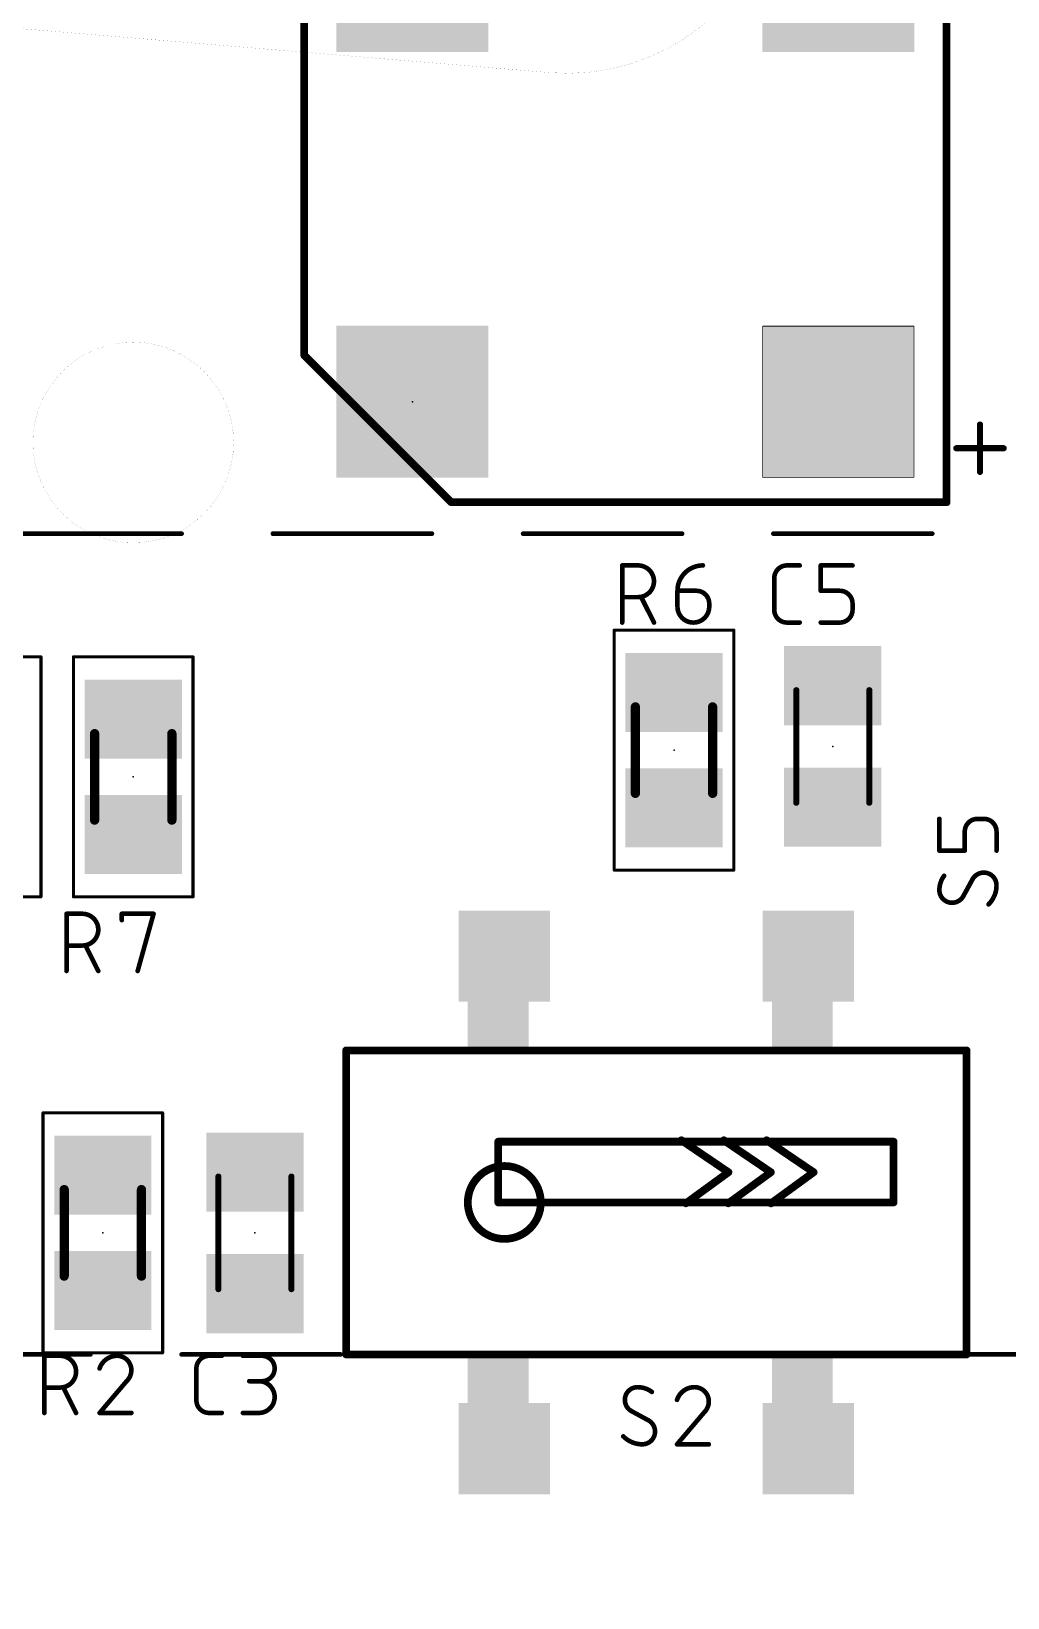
# Model space of a CAD drawing. Extents: x 19 to 519, y 6 to 365.
# Drawn here: x 99.82 to 115.87, y 180 to 205.76 of the extents above; entities that cross this region are included whole.
import ezdxf

# ---------------------------------------------------------------- set-up
doc = ezdxf.new("R2010")
doc.units = 0
for name, color, linetype in [('1', 12, 'CONTINUOUS'), ('120', 30, 'CONTINUOUS'), ('20', 31, 'CONTINUOUS'), ('21', 7, 'CONTINUOUS'), ('23', 53, 'CONTINUOUS'), ('25', 7, 'CONTINUOUS'), ('39', 12, 'CONTINUOUS'), ('44', 7, 'CONTINUOUS'), ('47', 7, 'CONTINUOUS'), ('51', 7, 'CONTINUOUS')]:
    doc.layers.add(name, color=color, linetype=linetype)

# ---------------------------------------------------------------- blocks, each defined once
blk = doc.blocks.new('RECT')
blk.add_solid([(-0.5, -0.5), (0.5, -0.5), (-0.5, 0.5), (0.5, 0.5)])
blk = doc.blocks.new('RECT400000X400000R1')
at = {"const_width": 0.0125}
blk.add_lwpolyline([(1.2438, -1.2375), (1.2438, 1.2375, 0.4142), (1.2375, 1.2438), (-1.2375, 1.2438, 0.4142), (-1.2438, 1.2375), (-1.2438, -1.2375, 0.4142), (-1.2375, -1.2438), (1.2375, -1.2438, 0.4142)], format="xyb", close=True, dxfattribs=at)
blk.add_solid([(-1.2406, -1.2406), (1.2406, -1.2406), (-1.2406, 1.2406), (1.2406, 1.2406)])

msp = doc.modelspace()

# ---------------------------------------------------------------- linework, layer by layer
at = {"layer": '120'}
for points, const_width in [([(108.3491, 205.0836, 0.3401), (111.9358, 207.396)], 0.001), ([(108.3492, 205.0838, 1), (108.3491, 205.0833)], 0.0005), ([(108.3491, 205.0833, 1), (108.3492, 205.0838)], 0.0005)]:
    msp.add_lwpolyline(points, format="xyb", dxfattribs=dict(at, const_width=const_width))
at = {"layer": '120', "const_width": 0.001}
msp.add_lwpolyline([(91.025, 206.5239), (108.3491, 205.0836)], dxfattribs=at)
at = {"layer": '20', "const_width": 0.001}
for points in [[(101.5, 197.35, 1), (101.5, 200.65, 1), (101.5, 197.35)], [(107.6, 185.9, 1), (107.6, 187.1, 1), (107.6, 185.9)]]:
    msp.add_lwpolyline(points, format="xyb", dxfattribs=at)
msp.add_lwpolyline([(84, 180), (122, 180)], dxfattribs=at)
at = {"layer": '21'}
for points, const_width in [([(104.312, 208.306), (104.312, 200.432)], 0.127), ([(114.871, 208.324), (114.871, 198.016)], 0.127), ([(104.312, 200.432), (104.439, 200.305)], 0.127), ([(104.439, 200.305), (106.725, 198.019)], 0.127), ([(115.4203, 198.5157), (115.4203, 199.2946)], 0.1016), ([(115.0308, 198.9052), (115.8097, 198.9052)], 0.1016), ([(106.725, 198.019), (114.853, 198.019)], 0.127), ([(105, 189), (115.2, 189)], 0.127), ([(105, 184), (105, 189)], 0.127), ([(115.2, 189), (115.2, 184)], 0.127), ([(114, 187.5), (107.5, 187.5)], 0.127), ([(107.5, 187.5), (107.5, 186.5)], 0.127), ([(110.5114, 187.5227), (111.2857, 186.9968)], 0.127), ([(111.2085, 187.5227), (111.9829, 186.9968)], 0.127), ([(111.9114, 187.5227), (112.6857, 186.9968)], 0.127), ([(114, 186.5), (114, 187.5)], 0.127), ([(111.2857, 186.9968), (110.5844, 186.4854)], 0.127), ([(111.9829, 186.9968), (111.2816, 186.4854)], 0.127), ([(112.6857, 186.9968), (111.9844, 186.4854)], 0.127), ([(107.5, 186.5), (114, 186.5)], 0.127), ([(115.2, 184), (105, 184)], 0.127)]:
    msp.add_lwpolyline(points, dxfattribs=dict(at, const_width=const_width))
for points, const_width in [([(104.3345, 200.4545, 1), (104.2895, 200.4095)], 0.0635), ([(104.2803, 200.432, 1), (104.3438, 200.432)], 0.0635), ([(104.4615, 200.3275, 1), (104.4165, 200.2825)], 0.0635), ([(104.4165, 200.2825, 1), (104.4615, 200.3275)], 0.0635), ([(115.4457, 199.2946, 1), (115.3949, 199.2946)], 0.0508), ([(115.0308, 198.9306, 1), (115.0308, 198.8798)], 0.0508), ([(115.8097, 198.8798, 1), (115.8097, 198.9306)], 0.0508), ([(115.3949, 198.5157, 1), (115.4457, 198.5157)], 0.0508), ([(106.725, 198.0507, 1), (106.725, 197.9873)], 0.0635), ([(106.7025, 197.9965, 1), (106.7475, 198.0415)], 0.0635), ([(114.8393, 198.016, 1), (114.9028, 198.016)], 0.0635), ([(114.853, 197.9873, 1), (114.853, 198.0507)], 0.0635), ([(105.0318, 189, 1), (104.9682, 189)], 0.0635), ([(105, 189.0317, 1), (105, 188.9683)], 0.0635), ([(115.2318, 189, 1), (115.1683, 189)], 0.0635), ([(115.2, 188.9683, 1), (115.2, 189.0317)], 0.0635), ([(107.5318, 187.5, 1), (107.4682, 187.5)], 0.0635), ([(107.5, 187.5317, 1), (107.5, 187.4683)], 0.0635), ([(110.5292, 187.549, 1), (110.4935, 187.4965)], 0.0635), ([(111.2264, 187.549, 1), (111.1907, 187.4965)], 0.0635), ([(111.9292, 187.549, 1), (111.8935, 187.4965)], 0.0635), ([(114.0318, 187.5, 1), (113.9682, 187.5)], 0.0635), ([(114, 187.4683, 1), (114, 187.5317)], 0.0635), ([(111.3044, 186.9711, 1), (111.267, 187.0224)], 0.0635), ([(111.2679, 186.9705, 1), (111.3036, 187.023)], 0.0635), ([(112.0016, 186.9711, 1), (111.9642, 187.0224)], 0.0635), ([(111.9651, 186.9705, 1), (112.0007, 187.023)], 0.0635), ([(112.7044, 186.9711, 1), (112.667, 187.0224)], 0.0635), ([(112.6679, 186.9705, 1), (112.7036, 187.023)], 0.0635), ([(107.4682, 186.5, 1), (107.5318, 186.5)], 0.0635), ([(107.5, 186.5317, 1), (107.5, 186.4683)], 0.0635), ([(110.5657, 186.511, 1), (110.6031, 186.4597)], 0.0635), ([(111.2629, 186.511, 1), (111.3003, 186.4597)], 0.0635), ([(111.9657, 186.511, 1), (112.0031, 186.4597)], 0.0635), ([(113.9682, 186.5, 1), (114.0318, 186.5)], 0.0635), ([(114, 186.4683, 1), (114, 186.5317)], 0.0635), ([(104.9682, 184, 1), (105.0318, 184)], 0.0635), ([(105, 184.0317, 1), (105, 183.9683)], 0.0635), ([(115.1683, 184, 1), (115.2318, 184)], 0.0635), ([(115.2, 183.9683, 1), (115.2, 184.0317)], 0.0635)]:
    msp.add_lwpolyline(points, format="xyb", dxfattribs=dict(at, const_width=const_width))
at = {"layer": '23'}
for p in [(106.09, 199.67), (113, 194), (110.39, 193.94), (101.5, 193.5), (107.5, 189), (101, 186), (103.5, 186)]:
    msp.add_point(p, dxfattribs=at)
at = {"layer": '25', "const_width": 0.0762}
for points in [[(109.5381, 196.0381), (109.5381, 196.9779)], [(109.5381, 196.9779), (109.7992, 196.9779)], [(112.2469, 196.9779), (112.4558, 196.9779)], [(112.8027, 196.5602), (112.8027, 196.9779)], [(112.8027, 196.9779), (113.3248, 196.9779)], [(110.4468, 196.5602), (110.7601, 196.5602)], [(110.4468, 196.2992), (110.4468, 196.5602)], [(112.0381, 196.2469), (112.0381, 196.7691)], [(113.1159, 196.5602), (112.8027, 196.5602)], [(109.7992, 196.4558), (109.5381, 196.4558)], [(110.0602, 196.0381), (109.8514, 196.4558)], [(110.9689, 196.3514), (110.9689, 196.2992)], [(113.3248, 196.2469), (113.3248, 196.3514)], [(112.4558, 196.0381), (112.2469, 196.0381)], [(112.8027, 196.0381), (113.1159, 196.0381)], [(114.7521, 192.287), (114.7521, 192.8091)], [(115.4831, 192.8091), (115.3786, 192.8091)], [(115.1698, 192.6003), (115.1698, 192.287)], [(115.6919, 192.287), (115.6919, 192.6003)], [(115.1698, 192.287), (114.7521, 192.287)], [(115.3003, 191.8208), (115.1437, 191.5336)], [(100.4031, 190.3081), (100.4031, 191.2479)], [(100.4031, 191.2479), (100.6642, 191.2479)], [(101.3118, 191.1435), (101.3118, 191.2479)], [(101.3118, 191.2479), (101.8339, 191.2479)], [(101.8339, 191.2479), (101.5728, 190.3081)], [(100.6642, 190.7258), (100.4031, 190.7258)], [(100.9252, 190.3081), (100.7164, 190.7258)], [(100.0381, 183.0381), (100.0381, 183.9779)], [(100.0381, 183.9779), (100.2992, 183.9779)], [(102.7469, 183.9779), (102.9558, 183.9779)], [(103.3027, 183.9779), (103.6159, 183.9779)], [(102.5381, 183.2469), (102.5381, 183.7691)], [(100.2992, 183.4558), (100.0381, 183.4558)], [(100.5602, 183.0381), (100.3514, 183.4558)], [(101.3906, 183.5602), (100.9468, 183.0381)], [(103.6159, 183.5602), (103.4071, 183.5602)], [(100.9468, 183.0381), (101.4689, 183.0381)], [(102.9558, 183.0381), (102.7469, 183.0381)], [(103.3027, 183.0381), (103.5637, 183.0381)], [(109.9736, 182.9137), (109.6864, 183.0703)], [(110.8836, 183.0442), (110.4398, 182.5221)], [(110.4398, 182.5221), (110.9619, 182.5221)]]:
    msp.add_lwpolyline(points, dxfattribs=at)
at = {"layer": '25'}
for points, const_width in [([(109.5571, 196.9779, 1), (109.5191, 196.9779)], 0.0381), ([(109.5381, 196.9969, 1), (109.5381, 196.9589)], 0.0381), ([(109.7992, 196.4558, 1), (109.7992, 196.9779)], 0.0762), ([(109.7992, 196.9969, 1), (109.7992, 196.9589)], 0.0381), ([(109.7992, 196.9589, 1), (109.7992, 196.9969)], 0.0381), ([(110.8645, 196.9779, 0.4142), (110.4468, 196.5602)], 0.0762), ([(110.8645, 196.9589, 1), (110.8645, 196.9969)], 0.0381), ([(112.2469, 196.9779, 0.4142), (112.0381, 196.7691)], 0.0762), ([(112.2469, 196.9969, 1), (112.2469, 196.9589)], 0.0381), ([(112.2469, 196.9589, 1), (112.2469, 196.9969)], 0.0381), ([(112.4558, 196.9589, 1), (112.4558, 196.9969)], 0.0381), ([(112.8217, 196.9779, 1), (112.7836, 196.9779)], 0.0381), ([(112.8027, 196.9969, 1), (112.8027, 196.9589)], 0.0381), ([(113.3248, 196.9589, 1), (113.3248, 196.9969)], 0.0381), ([(110.4468, 196.5793, 1), (110.4468, 196.5412)], 0.0381), ([(110.4658, 196.5602, 1), (110.4277, 196.5602)], 0.0381), ([(110.4277, 196.5602, 1), (110.4658, 196.5602)], 0.0381), ([(110.9689, 196.3514, 0.4142), (110.7601, 196.5602)], 0.0762), ([(110.7601, 196.5793, 1), (110.7601, 196.5412)], 0.0381), ([(110.7601, 196.5412, 1), (110.7601, 196.5793)], 0.0381), ([(112.0571, 196.7691, 1), (112.0191, 196.7691)], 0.0381), ([(112.0191, 196.7691, 1), (112.0571, 196.7691)], 0.0381), ([(112.8027, 196.5793, 1), (112.8027, 196.5412)], 0.0381), ([(112.7836, 196.5602, 1), (112.8217, 196.5602)], 0.0381), ([(113.3248, 196.3514, 0.4142), (113.1159, 196.5602)], 0.0762), ([(113.1159, 196.5793, 1), (113.1159, 196.5412)], 0.0381), ([(113.1159, 196.5412, 1), (113.1159, 196.5793)], 0.0381), ([(109.5381, 196.4748, 1), (109.5381, 196.4367)], 0.0381), ([(109.7992, 196.4748, 1), (109.7992, 196.4367)], 0.0381), ([(109.7992, 196.4367, 1), (109.7992, 196.4748)], 0.0381), ([(109.8684, 196.4643, 1), (109.8343, 196.4473)], 0.0381), ([(110.4468, 196.2992, 1), (110.9689, 196.2992)], 0.0762), ([(110.4658, 196.2992, 1), (110.4277, 196.2992)], 0.0381), ([(110.4277, 196.2992, 1), (110.4658, 196.2992)], 0.0381), ([(110.9879, 196.3514, 1), (110.9499, 196.3514)], 0.0381), ([(110.9499, 196.3514, 1), (110.9879, 196.3514)], 0.0381), ([(110.9879, 196.2992, 1), (110.9499, 196.2992)], 0.0381), ([(110.9499, 196.2992, 1), (110.9879, 196.2992)], 0.0381), ([(113.3438, 196.3514, 1), (113.3057, 196.3514)], 0.0381), ([(113.3057, 196.3514, 1), (113.3438, 196.3514)], 0.0381), ([(109.5191, 196.0381, 1), (109.5571, 196.0381)], 0.0381), ([(110.0432, 196.0296, 1), (110.0772, 196.0466)], 0.0381), ([(112.0381, 196.2469, 0.4142), (112.2469, 196.0381)], 0.0762), ([(112.0571, 196.2469, 1), (112.0191, 196.2469)], 0.0381), ([(112.0191, 196.2469, 1), (112.0571, 196.2469)], 0.0381), ([(112.2469, 196.0572, 1), (112.2469, 196.0191)], 0.0381), ([(112.2469, 196.0191, 1), (112.2469, 196.0572)], 0.0381), ([(112.4558, 196.0191, 1), (112.4558, 196.0572)], 0.0381), ([(112.8027, 196.0572, 1), (112.8027, 196.0191)], 0.0381), ([(113.1159, 196.0381, 0.4142), (113.3248, 196.2469)], 0.0762), ([(113.1159, 196.0572, 1), (113.1159, 196.0191)], 0.0381), ([(113.1159, 196.0191, 1), (113.1159, 196.0572)], 0.0381), ([(113.3438, 196.2469, 1), (113.3057, 196.2469)], 0.0381), ([(113.3057, 196.2469, 1), (113.3438, 196.2469)], 0.0381), ([(114.7711, 192.8091, 1), (114.7331, 192.8091)], 0.0381), ([(115.3786, 192.8091, 0.4142), (115.1698, 192.6003)], 0.0762), ([(115.3786, 192.8282, 1), (115.3786, 192.7901)], 0.0381), ([(115.3786, 192.7901, 1), (115.3786, 192.8282)], 0.0381), ([(115.6919, 192.6003, 0.4142), (115.4831, 192.8091)], 0.0762), ([(115.4831, 192.8282, 1), (115.4831, 192.7901)], 0.0381), ([(115.4831, 192.7901, 1), (115.4831, 192.8282)], 0.0381), ([(115.1888, 192.6003, 1), (115.1507, 192.6003)], 0.0381), ([(115.1507, 192.6003, 1), (115.1888, 192.6003)], 0.0381), ([(115.7109, 192.6003, 1), (115.6729, 192.6003)], 0.0381), ([(115.6729, 192.6003, 1), (115.7109, 192.6003)], 0.0381), ([(114.7521, 192.3061, 1), (114.7521, 192.268)], 0.0381), ([(114.7331, 192.287, 1), (114.7711, 192.287)], 0.0381), ([(115.1507, 192.287, 1), (115.1888, 192.287)], 0.0381), ([(115.1698, 192.268, 1), (115.1698, 192.3061)], 0.0381), ([(115.6729, 192.287, 1), (115.7109, 192.287)], 0.0381), ([(115.4831, 191.9252, 0.2656), (115.3003, 191.8208)], 0.0762), ([(115.6919, 191.7164, 0.4142), (115.4831, 191.9252)], 0.0762), ([(115.4831, 191.9443, 1), (115.4831, 191.9062)], 0.0381), ([(115.4831, 191.9062, 1), (115.4831, 191.9443)], 0.0381), ([(114.8304, 191.873, 0.1623), (114.7521, 191.6381)], 0.0762), ([(114.8457, 191.8616, 1), (114.8152, 191.8844)], 0.0381), ([(115.2839, 191.8305, 1), (115.3167, 191.8111)], 0.0381), ([(115.317, 191.8117, 1), (115.2836, 191.8299)], 0.0381), ([(115.5614, 191.4031, 0.2), (115.6919, 191.7164)], 0.0762), ([(115.7109, 191.7164, 1), (115.6729, 191.7164)], 0.0381), ([(115.6729, 191.7164, 1), (115.7109, 191.7164)], 0.0381), ([(114.7521, 191.6381, 0.4142), (114.9609, 191.4292)], 0.0762), ([(114.7331, 191.6381, 1), (114.7711, 191.638)], 0.0381), ([(114.7711, 191.6381, 1), (114.7331, 191.6381)], 0.0381), ([(114.9609, 191.4292, 0.2656), (115.1437, 191.5336)], 0.0762), ([(114.9609, 191.4483, 1), (114.9609, 191.4102)], 0.0381), ([(114.9609, 191.4102, 1), (114.9609, 191.4483)], 0.0381), ([(115.127, 191.5427, 1), (115.1604, 191.5245)], 0.0381), ([(115.1601, 191.524, 1), (115.1273, 191.5433)], 0.0381), ([(115.548, 191.4166, 1), (115.5748, 191.3896)], 0.0381), ([(100.4031, 191.267, 1), (100.4031, 191.2289)], 0.0381), ([(100.4222, 191.2479, 1), (100.3841, 191.2479)], 0.0381), ([(100.6642, 190.7258, 1), (100.6642, 191.2479)], 0.0762), ([(100.6642, 191.267, 1), (100.6642, 191.2289)], 0.0381), ([(100.6642, 191.2289, 1), (100.6642, 191.267)], 0.0381), ([(101.3308, 191.2479, 1), (101.2927, 191.2479)], 0.0381), ([(101.3118, 191.267, 1), (101.3118, 191.2289)], 0.0381), ([(101.2927, 191.1435, 1), (101.3308, 191.1435)], 0.0381), ([(101.8523, 191.2428, 1), (101.8155, 191.253)], 0.0381), ([(101.8339, 191.2289, 1), (101.8339, 191.267)], 0.0381), ([(100.4031, 190.7448, 1), (100.4031, 190.7067)], 0.0381), ([(100.6642, 190.7448, 1), (100.6642, 190.7067)], 0.0381), ([(100.6642, 190.7067, 1), (100.6642, 190.7448)], 0.0381), ([(100.7334, 190.7343, 1), (100.6993, 190.7173)], 0.0381), ([(100.3841, 190.3081, 1), (100.4222, 190.3081)], 0.0381), ([(100.9082, 190.2996, 1), (100.9422, 190.3166)], 0.0381), ([(101.5545, 190.3132, 1), (101.5912, 190.303)], 0.0381), ([(100.0571, 183.9779, 1), (100.0191, 183.9779)], 0.0381), ([(100.0381, 183.9969, 1), (100.0381, 183.9589)], 0.0381), ([(100.2992, 183.4558, 1), (100.2992, 183.9779)], 0.0762), ([(100.2992, 183.9969, 1), (100.2992, 183.9589)], 0.0381), ([(100.2992, 183.9589, 1), (100.2992, 183.9969)], 0.0381), ([(101.234, 183.9779, 0.3252), (100.9468, 183.7691)], 0.0762), ([(101.4689, 183.743, 0.4142), (101.234, 183.9779)], 0.0762), ([(101.234, 183.9969, 1), (101.234, 183.9589)], 0.0381), ([(101.234, 183.9589, 1), (101.2339, 183.9969)], 0.0381), ([(102.7469, 183.9779, 0.4142), (102.5381, 183.7691)], 0.0762), ([(102.7469, 183.9969, 1), (102.7469, 183.9589)], 0.0381), ([(102.7469, 183.9589, 1), (102.7469, 183.9969)], 0.0381), ([(102.9558, 183.9589, 1), (102.9558, 183.9969)], 0.0381), ([(103.3027, 183.9969, 1), (103.3027, 183.9589)], 0.0381), ([(103.6159, 183.5602, 1), (103.6159, 183.9779)], 0.0762), ([(103.6159, 183.9969, 1), (103.6159, 183.9589)], 0.0381), ([(103.6159, 183.9589, 1), (103.6159, 183.9969)], 0.0381), ([(100.9287, 183.7749, 1), (100.9649, 183.7632)], 0.0381), ([(101.3906, 183.5602, 0.2052), (101.4689, 183.743)], 0.0762), ([(101.4879, 183.7429, 1), (101.4499, 183.743)], 0.0381), ([(101.4499, 183.743, 1), (101.4879, 183.743)], 0.0381), ([(102.5571, 183.7691, 1), (102.5191, 183.7691)], 0.0381), ([(102.5191, 183.7691, 1), (102.5571, 183.7691)], 0.0381), ([(100.0381, 183.4748, 1), (100.0381, 183.4367)], 0.0381), ([(100.2992, 183.4748, 1), (100.2992, 183.4367)], 0.0381), ([(100.2992, 183.4367, 1), (100.2992, 183.4748)], 0.0381), ([(100.3684, 183.4643, 1), (100.3343, 183.4473)], 0.0381), ([(101.3774, 183.574, 1), (101.4037, 183.5464)], 0.0381), ([(101.4051, 183.5479, 1), (101.3761, 183.5725)], 0.0381), ([(103.4071, 183.5793, 1), (103.4071, 183.5412)], 0.0381), ([(103.5637, 183.0381, 1), (103.5637, 183.5602)], 0.0762), ([(103.5637, 183.5793, 1), (103.5637, 183.5412)], 0.0381), ([(103.6159, 183.5793, 1), (103.6159, 183.5412)], 0.0381), ([(103.6159, 183.5412, 1), (103.6159, 183.5793)], 0.0381), ([(109.7908, 183.4619, 0.4142), (109.582, 183.2531)], 0.0762), ([(110.0258, 183.3836, 0.1623), (109.7908, 183.4619)], 0.0762), ([(109.7908, 183.4809, 1), (109.7908, 183.4429)], 0.0381), ([(109.7908, 183.4428, 1), (109.7908, 183.4809)], 0.0381), ([(110.727, 183.4619, 0.3252), (110.4398, 183.2531)], 0.0762), ([(110.9619, 183.227, 0.4142), (110.727, 183.4619)], 0.0762), ([(110.727, 183.481, 1), (110.727, 183.4429)], 0.0381), ([(110.727, 183.4429, 1), (110.7269, 183.4809)], 0.0381), ([(102.5381, 183.2469, 0.4142), (102.7469, 183.0381)], 0.0762), ([(102.5571, 183.2469, 1), (102.5191, 183.2469)], 0.0381), ([(102.5191, 183.2469, 1), (102.5571, 183.2469)], 0.0381), ([(109.582, 183.2531, 0.2656), (109.6864, 183.0703)], 0.0762), ([(109.601, 183.2531, 1), (109.5629, 183.2531)], 0.0381), ([(109.5629, 183.2531, 1), (109.601, 183.2531)], 0.0381), ([(110.0143, 183.3683, 1), (110.0372, 183.3988)], 0.0381), ([(110.4217, 183.2589, 1), (110.4579, 183.2472)], 0.0381), ([(110.8836, 183.0442, 0.2052), (110.9619, 183.227)], 0.0762), ([(110.9809, 183.2269, 1), (110.9429, 183.227)], 0.0381), ([(110.9429, 183.227, 1), (110.9809, 183.227)], 0.0381), ([(100.0191, 183.0381, 1), (100.0571, 183.0381)], 0.0381), ([(100.5432, 183.0296, 1), (100.5772, 183.0466)], 0.0381), ([(100.9468, 183.0572, 1), (100.9468, 183.0191)], 0.0381), ([(100.9323, 183.0504, 1), (100.9613, 183.0258)], 0.0381), ([(101.4689, 183.0191, 1), (101.4689, 183.0572)], 0.0381), ([(102.7469, 183.0572, 1), (102.7469, 183.0191)], 0.0381), ([(102.7469, 183.0191, 1), (102.7469, 183.0572)], 0.0381), ([(102.9558, 183.0191, 1), (102.9558, 183.0572)], 0.0381), ([(103.3027, 183.0572, 1), (103.3027, 183.0191)], 0.0381), ([(103.5637, 183.0572, 1), (103.5637, 183.0191)], 0.0381), ([(103.5637, 183.0191, 1), (103.5637, 183.0572)], 0.0381), ([(109.6955, 183.087, 1), (109.6773, 183.0536)], 0.0381), ([(109.6767, 183.0539, 1), (109.6961, 183.0867)], 0.0381), ([(110.078, 182.7309, 0.2656), (109.9736, 182.9137)], 0.0762), ([(109.9832, 182.9301, 1), (109.9639, 182.8973)], 0.0381), ([(109.9644, 182.897, 1), (109.9827, 182.9304)], 0.0381), ([(110.8704, 183.058, 1), (110.8967, 183.0304)], 0.0381), ([(110.8981, 183.0319, 1), (110.8691, 183.0565)], 0.0381), ([(109.5694, 182.666, 1), (109.5423, 182.6392)], 0.0381), ([(109.5559, 182.6526, 0.2), (109.8691, 182.5221)], 0.0762), ([(109.8691, 182.5221, 0.4142), (110.078, 182.7309)], 0.0762), ([(110.097, 182.7309, 1), (110.0589, 182.7309)], 0.0381), ([(110.0589, 182.7309, 1), (110.097, 182.7309)], 0.0381), ([(109.8691, 182.5411, 1), (109.8691, 182.5031)], 0.0381), ([(109.8691, 182.5031, 1), (109.8691, 182.5411)], 0.0381), ([(110.4253, 182.5344, 1), (110.4543, 182.5098)], 0.0381), ([(110.4398, 182.5411, 1), (110.4398, 182.5031)], 0.0381), ([(110.9619, 182.5031, 1), (110.9619, 182.5411)], 0.0381)]:
    msp.add_lwpolyline(points, format="xyb", dxfattribs=dict(at, const_width=const_width))
at = {"layer": '39', "const_width": 0.0508}
for points in [[(109.407, 191.967), (109.407, 195.913)], [(109.407, 195.913), (111.373, 195.913)], [(111.373, 195.913), (111.373, 191.967)], [(98.017, 195.473), (99.983, 195.473)], [(99.983, 195.473), (99.983, 191.527)], [(100.517, 191.527), (100.517, 195.473)], [(100.517, 195.473), (102.483, 195.473)], [(102.483, 195.473), (102.483, 191.527)], [(111.373, 191.967), (109.407, 191.967)], [(99.983, 191.527), (98.017, 191.527)], [(102.483, 191.527), (100.517, 191.527)], [(100.017, 184.027), (100.017, 187.973)], [(100.017, 187.973), (101.983, 187.973)], [(101.983, 187.973), (101.983, 184.027)], [(101.983, 184.027), (100.017, 184.027)]]:
    msp.add_lwpolyline(points, dxfattribs=at)
at = {"layer": '39', "const_width": 0.0254}
for points in [[(109.4197, 195.913, 1), (109.3943, 195.913)], [(109.407, 195.9257, 1), (109.407, 195.9003)], [(111.3857, 195.913, 1), (111.3603, 195.913)], [(111.373, 195.9003, 1), (111.373, 195.9257)], [(99.9957, 195.473, 1), (99.9703, 195.473)], [(99.983, 195.4603, 1), (99.983, 195.4857)], [(100.5297, 195.473, 1), (100.5043, 195.473)], [(100.517, 195.4857, 1), (100.517, 195.4603)], [(102.4957, 195.473, 1), (102.4703, 195.473)], [(102.483, 195.4603, 1), (102.483, 195.4857)], [(109.407, 191.9797, 1), (109.407, 191.9543)], [(109.3943, 191.967, 1), (109.4197, 191.967)], [(111.3603, 191.967, 1), (111.3857, 191.967)], [(111.373, 191.9543, 1), (111.373, 191.9797)], [(99.9703, 191.527, 1), (99.9957, 191.527)], [(99.983, 191.5143, 1), (99.983, 191.5397)], [(100.517, 191.5397, 1), (100.517, 191.5143)], [(100.5043, 191.527, 1), (100.5297, 191.527)], [(102.4703, 191.527, 1), (102.4957, 191.527)], [(102.483, 191.5143, 1), (102.483, 191.5397)], [(100.0297, 187.973, 1), (100.0043, 187.973)], [(100.017, 187.9857, 1), (100.017, 187.9603)], [(101.9957, 187.973, 1), (101.9703, 187.973)], [(101.983, 187.9603, 1), (101.983, 187.9857)], [(100.017, 184.0397, 1), (100.017, 184.0143)], [(100.0043, 184.027, 1), (100.0297, 184.027)], [(101.9703, 184.027, 1), (101.9957, 184.027)], [(101.983, 184.0143, 1), (101.983, 184.0397)]]:
    msp.add_lwpolyline(points, format="xyb", dxfattribs=at)
at = {"layer": '44', "const_width": 0.127}
msp.add_lwpolyline([(107.6, 185.9, 1), (107.6, 187.1, 1), (107.6, 185.9)], format="xyb", dxfattribs=at)
at = {"layer": '47', "const_width": 0.0762}
for points in [[(99.6818, 197.5), (102.2955, 197.5)], [(103.7955, 197.5), (106.4091, 197.5)], [(107.9091, 197.5), (110.5227, 197.5)], [(112.0227, 197.5), (114.6364, 197.5)], [(98.1818, 184), (100.7955, 184)], [(102.2955, 184), (104.9091, 184)], [(106.4091, 184), (109.0227, 184)], [(110.5227, 184), (113.1364, 184)], [(114.6364, 184), (117.25, 184)]]:
    msp.add_lwpolyline(points, dxfattribs=at)
at = {"layer": '47', "const_width": 0.0381}
for points in [[(102.2955, 197.481, 1), (102.2955, 197.519)], [(103.7955, 197.519, 1), (103.7955, 197.481)], [(106.4091, 197.481, 1), (106.4091, 197.519)], [(107.9091, 197.519, 1), (107.9091, 197.481)], [(110.5227, 197.481, 1), (110.5227, 197.519)], [(112.0227, 197.519, 1), (112.0227, 197.481)], [(114.6364, 197.481, 1), (114.6364, 197.519)], [(100.7955, 183.981, 1), (100.7955, 184.019)], [(102.2955, 184.019, 1), (102.2955, 183.981)], [(104.9091, 183.981, 1), (104.9091, 184.019)], [(106.4091, 184.019, 1), (106.4091, 183.981)], [(109.0227, 183.981, 1), (109.0227, 184.019)], [(110.5227, 184.019, 1), (110.5227, 183.981)], [(113.1364, 183.981, 1), (113.1364, 184.019)], [(114.6364, 184.019, 1), (114.6364, 183.981)]]:
    msp.add_lwpolyline(points, format="xyb", dxfattribs=at)
at = {"layer": '51'}
for points, const_width in [([(112.4, 193.075), (112.4, 194.925)], 0.1016), ([(113.6, 194.925), (113.6, 193.075)], 0.1016), ([(109.755, 194.6512), (109.755, 193.2288)], 0.1524), ([(111.025, 194.6512), (111.025, 193.2288)], 0.1524), ([(100.865, 194.2112), (100.865, 192.7888)], 0.1524), ([(102.135, 194.2112), (102.135, 192.7888)], 0.1524), ([(100.365, 185.2888), (100.365, 186.7112)], 0.1524), ([(101.635, 185.2888), (101.635, 186.7112)], 0.1524), ([(102.9, 185.075), (102.9, 186.925)], 0.1016), ([(104.1, 186.925), (104.1, 185.075)], 0.1016)]:
    msp.add_lwpolyline(points, dxfattribs=dict(at, const_width=const_width))
for points, const_width in [([(112.4254, 194.925, 1), (112.3746, 194.925)], 0.0508), ([(113.6254, 194.925, 1), (113.5746, 194.925)], 0.0508), ([(109.7931, 194.6512, 1), (109.7169, 194.6512)], 0.0762), ([(111.0631, 194.6512, 1), (110.9869, 194.6512)], 0.0762), ([(100.9031, 194.2112, 1), (100.8269, 194.2112)], 0.0762), ([(102.1731, 194.2112, 1), (102.0969, 194.2112)], 0.0762), ([(109.7169, 193.2288, 1), (109.7931, 193.2288)], 0.0762), ([(110.9869, 193.2288, 1), (111.0631, 193.2288)], 0.0762), ([(112.3746, 193.075, 1), (112.4254, 193.075)], 0.0508), ([(113.5746, 193.075, 1), (113.6254, 193.075)], 0.0508), ([(100.8269, 192.7888, 1), (100.9031, 192.7888)], 0.0762), ([(102.0969, 192.7888, 1), (102.1731, 192.7888)], 0.0762), ([(100.4031, 186.7112, 1), (100.3269, 186.7112)], 0.0762), ([(101.6731, 186.7112, 1), (101.5969, 186.7112)], 0.0762), ([(102.9254, 186.925, 1), (102.8746, 186.925)], 0.0508), ([(104.1254, 186.925, 1), (104.0746, 186.925)], 0.0508), ([(100.3269, 185.2888, 1), (100.4031, 185.2888)], 0.0762), ([(101.5969, 185.2888, 1), (101.6731, 185.2888)], 0.0762), ([(102.8746, 185.075, 1), (102.9254, 185.075)], 0.0508), ([(104.0746, 185.075, 1), (104.1254, 185.075)], 0.0508)]:
    msp.add_lwpolyline(points, format="xyb", dxfattribs=dict(at, const_width=const_width))

# ---------------------------------------------------------------- block references
at = {"layer": '1'}
for p, xscale, yscale in [((106.09, 206.67), 2.5, 2.5), ((113.09, 206.67), 2.5, 2.5), ((106.09, 199.67), 2.5, 2.5), ((107.6, 190.55), 1.5, 1.5), ((112.6, 190.55), 1.5, 1.5), ((107.6, 182.45), 1.5, 1.5), ((112.6, 182.45), 1.5, 1.5)]:
    msp.add_blockref('RECT', p, dxfattribs=dict(at, xscale=xscale, yscale=yscale))
msp.add_blockref('RECT400000X400000R1', (113.09, 199.67), dxfattribs=at)
at = {"layer": '1', "xscale": 1.3, "yscale": 1.6}
for p, rotation in [((113, 195), 90), ((110.39, 194.89), 90), ((101.5, 194.45), 90), ((110.39, 192.99), 90), ((113, 193), 90), ((101.5, 192.55), 90), ((101, 186.95), 270), ((103.5, 187), 270), ((101, 185.05), 270), ((103.5, 185), 270)]:
    msp.add_blockref('RECT', p, dxfattribs=dict(at, rotation=rotation))
at = {"layer": '51'}
for p, xscale, yscale, rotation in [((110.39, 194.8036), 0.3556, 1.4224, 90), ((113, 194.75), 0.5, 1.3, 90), ((101.5, 194.3636), 0.3556, 1.4224, 90), ((113, 193.25), 0.5, 1.3, 90), ((110.39, 193.0764), 0.3556, 1.4224, 90), ((101.5, 192.6364), 0.3556, 1.4224, 90), ((101, 186.8636), 0.3556, 1.4224, 270), ((103.5, 186.75), 0.5, 1.3, 270), ((103.5, 185.25), 0.5, 1.3, 270), ((101, 185.1364), 0.3556, 1.4224, 270)]:
    msp.add_blockref('RECT', p, dxfattribs=dict(at, xscale=xscale, yscale=yscale, rotation=rotation))
at = {"layer": '51', "yscale": 2}
for p in [(107.5, 190), (112.5, 190), (107.5, 183), (112.5, 183)]:
    msp.add_blockref('RECT', p, dxfattribs=at)

doc.saveas('drawing.dxf')
